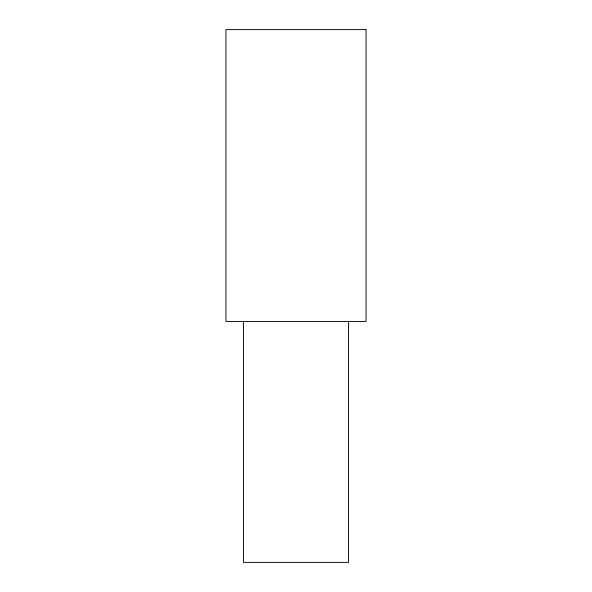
<?xml version="1.0" encoding="UTF-8"?>
<svg xmlns="http://www.w3.org/2000/svg" width="592" height="592" viewBox="0 0 592 592"><rect width="100%" height="100%" fill="white"/><g stroke="black" fill="none" stroke-linecap="round" stroke-linejoin="round"><path stroke-width="0.89" d="M348.54 321.478L348.54 562.4L243.46 562.4L243.46 321.478M366.048 29.6L225.952 29.6L225.952 321.478L366.048 321.478L366.048 29.6"/></g></svg>
